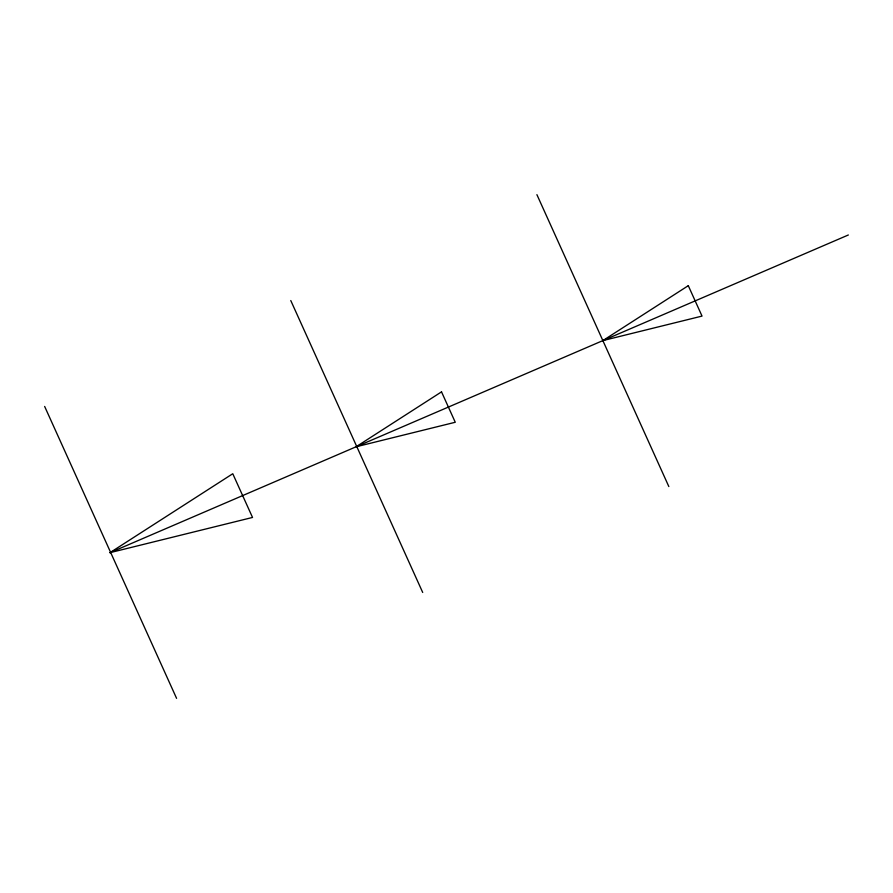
<?xml version="1.0" encoding="UTF-8"?>
<svg xmlns="http://www.w3.org/2000/svg" width="893" height="893" viewBox="0 0 893 893"><rect width="100%" height="100%" fill="white"/><g stroke="black" fill="none" stroke-linecap="round" stroke-linejoin="round"><path stroke-width="1.34" d="M109.973 552.678L232.772 473.736L252.529 517.449L109.973 552.678L848.35 234.982M536.905 194.652L668.835 486.551M290.772 300.55L422.702 592.45M44.65 406.449L176.58 698.348M441.522 391.86L356.095 446.779L455.263 422.266L441.522 391.86M688.291 285.682L602.864 340.601L702.032 316.089L688.291 285.682"/></g></svg>
